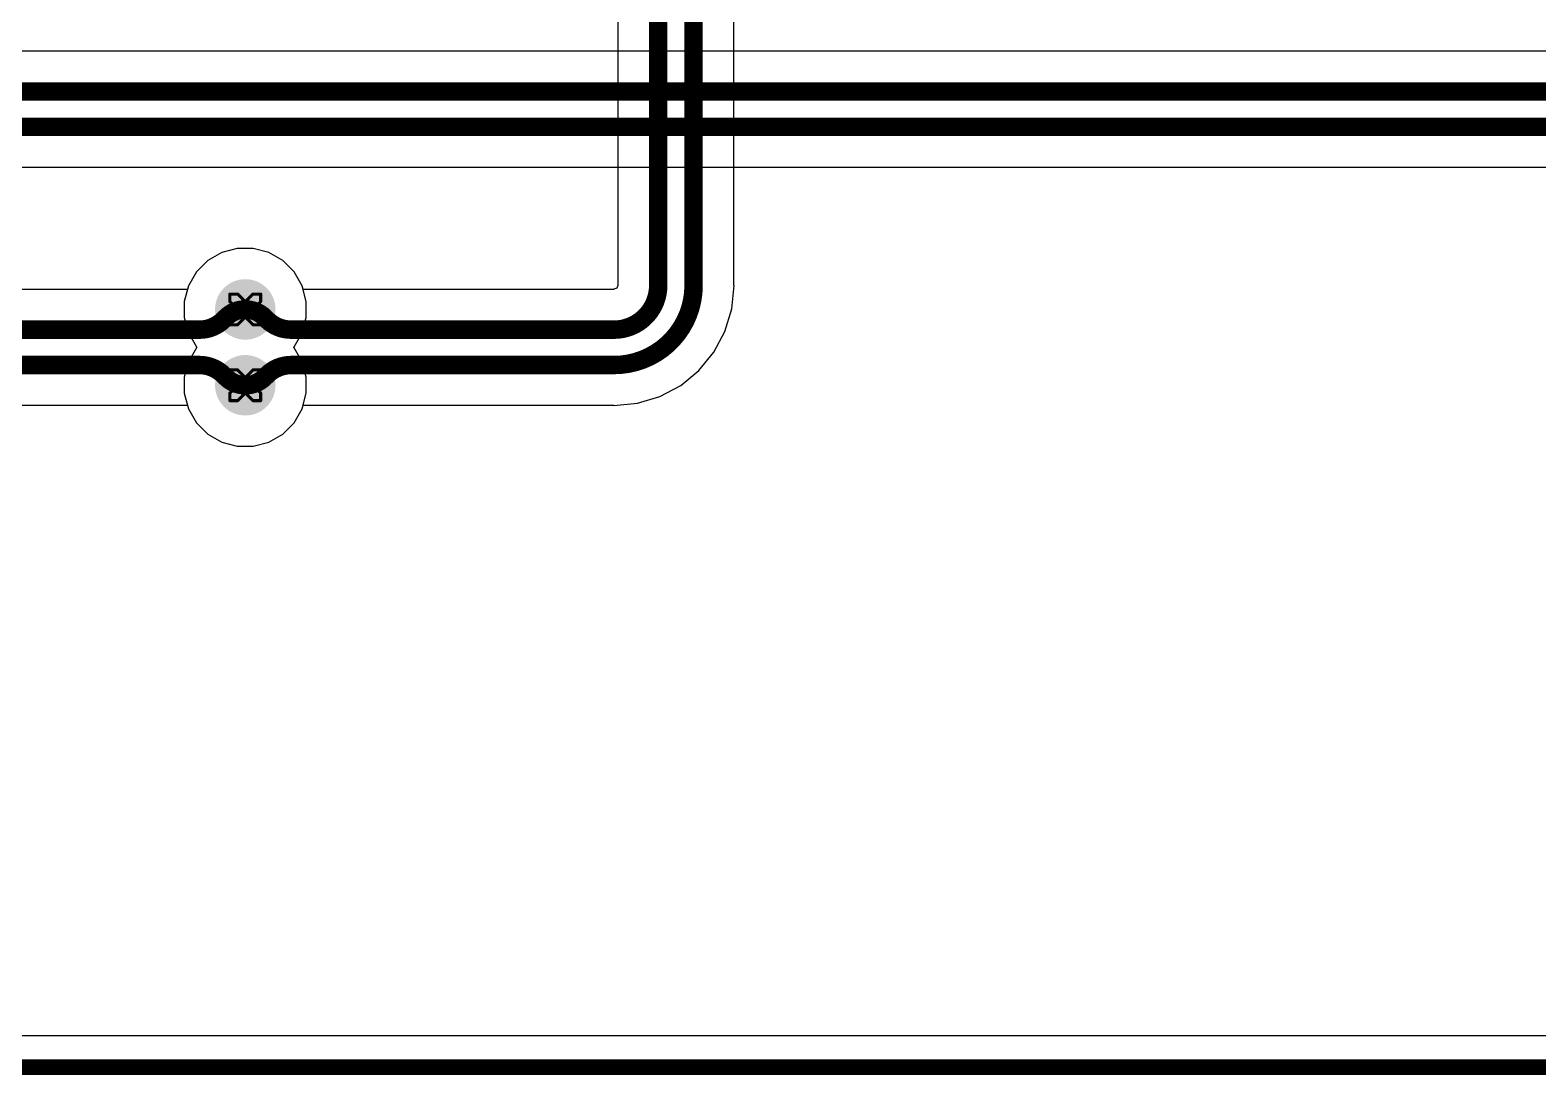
# Model space of a CAD drawing. Header units: inches. Extents: x 0 to 289, y 0 to 168.
# Drawn here: x 68.33 to 93.25, y -0.13 to 17.14 of the extents above; entities that cross this region are included whole.
import ezdxf

# ---------------------------------------------------------------- set-up
doc = ezdxf.new("R2010")
doc.units = ezdxf.units.IN
for name, color, linetype in [('Board Outline', 216, 'Continuous'), ('Bottom Layer', 5, 'Continuous'), ('Dimension', 6, 'Continuous'), ('Drill Drawing', 1, 'Continuous'), ('Top Layer', 1, 'Continuous'), ('Via Holes', 16, 'Continuous')]:
    doc.layers.add(name, color=color, linetype=linetype)

msp = doc.modelspace()

# ---------------------------------------------------------------- hatches: boundary and pattern name
at = {"layer": 'Bottom Layer'}
h = msp.add_hatch(color=5, dxfattribs=at)
edge = h.paths.add_edge_path()
edge.add_arc((71.882, 12.527), 0.5, 0, 360)
h = msp.add_hatch(color=5, dxfattribs=at)
edge = h.paths.add_edge_path()
edge.add_arc((71.882, 11.273), 0.5, 0, 360)
at = {"layer": 'Top Layer'}
h = msp.add_hatch(color=1, dxfattribs=at)
edge = h.paths.add_edge_path()
edge.add_arc((71.882, 12.527), 0.5, 0, 360)
h = msp.add_hatch(color=1, dxfattribs=at)
edge = h.paths.add_edge_path()
edge.add_arc((71.882, 11.273), 0.5, 0, 360)
at = {"layer": 'Via Holes'}
h = msp.add_hatch(color=7, dxfattribs=at)
edge = h.paths.add_edge_path()
edge.add_arc((71.882, 12.527), 0.25, 0, 360)
h = msp.add_hatch(color=7, dxfattribs=at)
edge = h.paths.add_edge_path()
edge.add_arc((71.882, 11.273), 0.25, 0, 360)

# ---------------------------------------------------------------- linework, layer by layer
at = {"layer": 'Board Outline'}
msp.add_lwpolyline([(0, 0, 0.254, 0.254, 0), (145.27, 0, 0.254, 0.254, 0)], format="xyseb", dxfattribs=at)
at = {"layer": 'Bottom Layer'}
for p, q in [((112.675, 16.795), (50.876, 16.795)), ((50.876, 14.879), (121.712, 14.879)), ((71.493, 13.466), (71.263, 13.334)), ((71.749, 13.535), (71.493, 13.466)), ((72.015, 13.535), (71.749, 13.535)), ((72.271, 13.466), (72.015, 13.535)), ((72.501, 13.334), (72.271, 13.466)), ((71.263, 13.334), (71.075, 13.146)), ((72.689, 13.146), (72.501, 13.334)), ((71.075, 13.146), (70.943, 12.916)), ((72.821, 12.916), (72.689, 13.146)), ((70.927, 12.858), (66.915, 12.858)), ((70.943, 12.916), (70.927, 12.858)), ((72.89, 12.66), (72.821, 12.916)), ((72.89, 12.394), (72.89, 12.66)), ((72.821, 12.138), (72.89, 12.394)), ((72.689, 11.908), (72.821, 12.138)), ((72.681, 11.9), (72.689, 11.908)), ((72.689, 11.892), (72.681, 11.9)), ((72.821, 11.662), (72.689, 11.892)), ((72.89, 11.406), (72.821, 11.662)), ((72.89, 11.14), (72.89, 11.406)), ((72.821, 10.884), (72.89, 11.14)), ((48.128, 10.942), (70.927, 10.942)), ((70.927, 10.942), (70.943, 10.884)), ((70.943, 10.884), (71.075, 10.654)), ((72.689, 10.654), (72.821, 10.884)), ((71.075, 10.654), (71.263, 10.466)), ((72.501, 10.466), (72.689, 10.654)), ((71.263, 10.466), (71.493, 10.334)), ((71.493, 10.334), (71.749, 10.265)), ((71.749, 10.265), (72.015, 10.265)), ((72.015, 10.265), (72.271, 10.334)), ((72.271, 10.334), (72.501, 10.466)), ((144.752, 0.518), (0.518, 0.518))]:
    msp.add_line(p, q, dxfattribs=at)
for points in [[(50.876, 16.129, 0.305, 0.305, 0), (112.793, 16.129, 0.305, 0.305, 0)], [(50.876, 15.545, 0.305, 0.305, 0), (121.712, 15.545, 0.305, 0.305, 0)], [(71.526, 12.359, 0.305, 0.305, -0.198827), (71.122, 12.192, 0.305, 0.305, 0)], [(71.526, 12.359, 0.305, 0.305, 0), (71.561, 12.394, 0.305, 0.305, 0)], [(71.526, 12.359, 0.305, 0.305, 0), (71.526, 12.359, 0.305, 0.305, 0)], [(71.526, 12.359, 0.305, 0.305, -0.000082), (71.526, 12.359, 0.305, 0.305, 0)], [(71.561, 12.394, 0.305, 0.305, 0), (71.561, 12.394, 0.305, 0.305, 0)], [(71.561, 12.394, 0.305, 0.305, -0.000142), (71.561, 12.394, 0.305, 0.305, 0)], [(71.561, 12.394, 0.305, 0.305, -0.198763), (71.882, 12.527, 0.305, 0.305, 0)], [(67.564, 12.192, 0.305, 0.305, 0), (71.122, 12.192, 0.305, 0.305, 0)], [(48.128, 11.608, 0.305, 0.305, 0), (71.122, 11.608, 0.305, 0.305, 0)], [(71.122, 11.608, 0.305, 0.305, -0.198827), (71.526, 11.44, 0.305, 0.305, 0)], [(71.526, 11.44, 0.305, 0.305, 0), (71.526, 11.44, 0.305, 0.305, 0)], [(71.526, 11.44, 0.305, 0.305, 0), (71.561, 11.406, 0.305, 0.305, 0)], [(71.526, 11.44, 0.305, 0.305, -0.000082), (71.526, 11.44, 0.305, 0.305, 0)], [(71.561, 11.406, 0.305, 0.305, 0), (71.561, 11.406, 0.305, 0.305, 0)], [(71.561, 11.406, 0.305, 0.305, -0.000142), (71.561, 11.406, 0.305, 0.305, 0)], [(71.882, 11.273, 0.305, 0.305, -0.198763), (71.561, 11.406, 0.305, 0.305, 0)]]:
    msp.add_lwpolyline(points, format="xyseb", dxfattribs=at)
for points in [[(71.45, 12.359, 0.152, 0.152, 1), (71.603, 12.359, 0.152, 0.152, 1)], [(71.45, 12.359, 0.152, 0.152, 1), (71.602, 12.359, 0.152, 0.152, 1)], [(71.45, 12.359, 0.152, 0.152, 1), (71.603, 12.359, 0.152, 0.152, 1)], [(71.45, 12.359, 0.152, 0.152, 1), (71.603, 12.359, 0.152, 0.152, 1)], [(71.45, 12.359, 0.152, 0.152, 1), (71.602, 12.359, 0.152, 0.152, 1)], [(71.45, 12.359, 0.152, 0.152, 1), (71.602, 12.359, 0.152, 0.152, 1)], [(71.485, 12.394, 0.152, 0.152, 1), (71.637, 12.394, 0.152, 0.152, 1)], [(71.485, 12.394, 0.152, 0.152, 1), (71.637, 12.394, 0.152, 0.152, 1)], [(71.485, 12.394, 0.152, 0.152, 1), (71.637, 12.394, 0.152, 0.152, 1)], [(71.485, 12.394, 0.152, 0.152, 1), (71.637, 12.394, 0.152, 0.152, 1)], [(71.485, 12.394, 0.152, 0.152, 1), (71.637, 12.394, 0.152, 0.152, 1)], [(71.485, 12.394, 0.152, 0.152, 1), (71.637, 12.394, 0.152, 0.152, 1)], [(71.806, 12.527, 0.152, 0.152, 1), (71.958, 12.527, 0.152, 0.152, 1)], [(71.046, 12.192, 0.152, 0.152, 1), (71.198, 12.192, 0.152, 0.152, 1)], [(71.046, 12.192, 0.152, 0.152, 1), (71.198, 12.192, 0.152, 0.152, 1)], [(71.046, 11.608, 0.152, 0.152, 1), (71.198, 11.608, 0.152, 0.152, 1)], [(71.046, 11.608, 0.152, 0.152, 1), (71.198, 11.608, 0.152, 0.152, 1)], [(71.45, 11.44, 0.152, 0.152, 1), (71.602, 11.44, 0.152, 0.152, 1)], [(71.45, 11.44, 0.152, 0.152, 1), (71.603, 11.44, 0.152, 0.152, 1)], [(71.45, 11.44, 0.152, 0.152, 1), (71.603, 11.44, 0.152, 0.152, 1)], [(71.45, 11.44, 0.152, 0.152, 1), (71.602, 11.44, 0.152, 0.152, 1)], [(71.45, 11.44, 0.152, 0.152, 1), (71.603, 11.44, 0.152, 0.152, 1)], [(71.45, 11.44, 0.152, 0.152, 1), (71.602, 11.44, 0.152, 0.152, 1)], [(71.485, 11.406, 0.152, 0.152, 1), (71.637, 11.406, 0.152, 0.152, 1)], [(71.485, 11.406, 0.152, 0.152, 1), (71.637, 11.406, 0.152, 0.152, 1)], [(71.485, 11.406, 0.152, 0.152, 1), (71.637, 11.406, 0.152, 0.152, 1)], [(71.485, 11.406, 0.152, 0.152, 1), (71.637, 11.406, 0.152, 0.152, 1)], [(71.485, 11.406, 0.152, 0.152, 1), (71.637, 11.406, 0.152, 0.152, 1)], [(71.485, 11.406, 0.152, 0.152, 1), (71.637, 11.406, 0.152, 0.152, 1)], [(71.806, 11.273, 0.152, 0.152, 1), (71.958, 11.273, 0.152, 0.152, 1)]]:
    msp.add_lwpolyline(points, format="xyseb", close=True, dxfattribs=at)
at = {"layer": 'Dimension'}
msp.add_lwpolyline([(0, 0, 0.0127, 0.0127, 0), (145.27, 0, 0.0127, 0.0127, 0)], format="xyseb", dxfattribs=at)
at = {"layer": 'Drill Drawing'}
for points in [[(71.628, 12.654, 0.0508, 0.0508, 0), (71.628, 12.781, 0.0508, 0.0508, 0)], [(71.628, 12.781, 0.0508, 0.0508, 0), (71.755, 12.781, 0.0508, 0.0508, 0)], [(71.755, 12.781, 0.0508, 0.0508, 0), (71.882, 12.654, 0.0508, 0.0508, 0)], [(71.882, 12.654, 0.0508, 0.0508, 0), (72.009, 12.781, 0.0508, 0.0508, 0)], [(72.009, 12.781, 0.0508, 0.0508, 0), (72.136, 12.781, 0.0508, 0.0508, 0)], [(72.136, 12.654, 0.0508, 0.0508, 0), (72.136, 12.781, 0.0508, 0.0508, 0)], [(71.628, 12.654, 0.0508, 0.0508, 0), (71.755, 12.527, 0.0508, 0.0508, 0)], [(71.628, 12.4, 0.0508, 0.0508, 0), (71.755, 12.527, 0.0508, 0.0508, 0)], [(72.009, 12.527, 0.0508, 0.0508, 0), (72.136, 12.654, 0.0508, 0.0508, 0)], [(72.009, 12.527, 0.0508, 0.0508, 0), (72.136, 12.4, 0.0508, 0.0508, 0)], [(71.628, 12.273, 0.0508, 0.0508, 0), (71.628, 12.4, 0.0508, 0.0508, 0)], [(71.628, 12.273, 0.0508, 0.0508, 0), (71.755, 12.273, 0.0508, 0.0508, 0)], [(71.755, 12.273, 0.0508, 0.0508, 0), (71.882, 12.4, 0.0508, 0.0508, 0)], [(71.882, 12.4, 0.0508, 0.0508, 0), (72.009, 12.273, 0.0508, 0.0508, 0)], [(72.009, 12.273, 0.0508, 0.0508, 0), (72.136, 12.273, 0.0508, 0.0508, 0)], [(72.136, 12.273, 0.0508, 0.0508, 0), (72.136, 12.4, 0.0508, 0.0508, 0)], [(71.628, 11.4, 0.0508, 0.0508, 0), (71.628, 11.527, 0.0508, 0.0508, 0)], [(71.628, 11.527, 0.0508, 0.0508, 0), (71.755, 11.527, 0.0508, 0.0508, 0)], [(71.755, 11.527, 0.0508, 0.0508, 0), (71.882, 11.4, 0.0508, 0.0508, 0)], [(71.882, 11.4, 0.0508, 0.0508, 0), (72.009, 11.527, 0.0508, 0.0508, 0)], [(72.009, 11.527, 0.0508, 0.0508, 0), (72.136, 11.527, 0.0508, 0.0508, 0)], [(72.136, 11.4, 0.0508, 0.0508, 0), (72.136, 11.527, 0.0508, 0.0508, 0)], [(71.628, 11.4, 0.0508, 0.0508, 0), (71.755, 11.273, 0.0508, 0.0508, 0)], [(71.628, 11.146, 0.0508, 0.0508, 0), (71.755, 11.273, 0.0508, 0.0508, 0)], [(72.009, 11.273, 0.0508, 0.0508, 0), (72.136, 11.4, 0.0508, 0.0508, 0)], [(72.009, 11.273, 0.0508, 0.0508, 0), (72.136, 11.146, 0.0508, 0.0508, 0)], [(71.628, 11.019, 0.0508, 0.0508, 0), (71.628, 11.146, 0.0508, 0.0508, 0)], [(71.628, 11.019, 0.0508, 0.0508, 0), (71.755, 11.019, 0.0508, 0.0508, 0)], [(71.755, 11.019, 0.0508, 0.0508, 0), (71.882, 11.146, 0.0508, 0.0508, 0)], [(71.882, 11.146, 0.0508, 0.0508, 0), (72.009, 11.019, 0.0508, 0.0508, 0)], [(72.009, 11.019, 0.0508, 0.0508, 0), (72.136, 11.019, 0.0508, 0.0508, 0)], [(72.136, 11.019, 0.0508, 0.0508, 0), (72.136, 11.146, 0.0508, 0.0508, 0)]]:
    msp.add_lwpolyline(points, format="xyseb", dxfattribs=at)
for points in [[(71.615, 12.781, 0.0254, 0.0254, 1), (71.641, 12.781, 0.0254, 0.0254, 1)], [(71.615, 12.781, 0.0254, 0.0254, 1), (71.641, 12.781, 0.0254, 0.0254, 1)], [(71.742, 12.781, 0.0254, 0.0254, 1), (71.768, 12.781, 0.0254, 0.0254, 1)], [(71.742, 12.781, 0.0254, 0.0254, 1), (71.768, 12.781, 0.0254, 0.0254, 1)], [(71.996, 12.781, 0.0254, 0.0254, 1), (72.022, 12.781, 0.0254, 0.0254, 1)], [(71.996, 12.781, 0.0254, 0.0254, 1), (72.022, 12.781, 0.0254, 0.0254, 1)], [(72.123, 12.781, 0.0254, 0.0254, 1), (72.149, 12.781, 0.0254, 0.0254, 1)], [(72.123, 12.781, 0.0254, 0.0254, 1), (72.149, 12.781, 0.0254, 0.0254, 1)], [(71.615, 12.654, 0.0254, 0.0254, 1), (71.641, 12.654, 0.0254, 0.0254, 1)], [(71.615, 12.654, 0.0254, 0.0254, 1), (71.641, 12.654, 0.0254, 0.0254, 1)], [(71.742, 12.527, 0.0254, 0.0254, 1), (71.768, 12.527, 0.0254, 0.0254, 1)], [(71.742, 12.527, 0.0254, 0.0254, 1), (71.768, 12.527, 0.0254, 0.0254, 1)], [(71.869, 12.654, 0.0254, 0.0254, 1), (71.895, 12.654, 0.0254, 0.0254, 1)], [(71.869, 12.654, 0.0254, 0.0254, 1), (71.895, 12.654, 0.0254, 0.0254, 1)], [(71.996, 12.527, 0.0254, 0.0254, 1), (72.022, 12.527, 0.0254, 0.0254, 1)], [(71.996, 12.527, 0.0254, 0.0254, 1), (72.022, 12.527, 0.0254, 0.0254, 1)], [(72.123, 12.654, 0.0254, 0.0254, 1), (72.149, 12.654, 0.0254, 0.0254, 1)], [(72.123, 12.654, 0.0254, 0.0254, 1), (72.149, 12.654, 0.0254, 0.0254, 1)], [(71.615, 12.4, 0.0254, 0.0254, 1), (71.641, 12.4, 0.0254, 0.0254, 1)], [(71.615, 12.4, 0.0254, 0.0254, 1), (71.641, 12.4, 0.0254, 0.0254, 1)], [(71.615, 12.273, 0.0254, 0.0254, 1), (71.641, 12.273, 0.0254, 0.0254, 1)], [(71.615, 12.273, 0.0254, 0.0254, 1), (71.641, 12.273, 0.0254, 0.0254, 1)], [(71.742, 12.273, 0.0254, 0.0254, 1), (71.768, 12.273, 0.0254, 0.0254, 1)], [(71.742, 12.273, 0.0254, 0.0254, 1), (71.768, 12.273, 0.0254, 0.0254, 1)], [(71.869, 12.4, 0.0254, 0.0254, 1), (71.895, 12.4, 0.0254, 0.0254, 1)], [(71.869, 12.4, 0.0254, 0.0254, 1), (71.895, 12.4, 0.0254, 0.0254, 1)], [(71.996, 12.273, 0.0254, 0.0254, 1), (72.022, 12.273, 0.0254, 0.0254, 1)], [(71.996, 12.273, 0.0254, 0.0254, 1), (72.022, 12.273, 0.0254, 0.0254, 1)], [(72.123, 12.4, 0.0254, 0.0254, 1), (72.149, 12.4, 0.0254, 0.0254, 1)], [(72.123, 12.4, 0.0254, 0.0254, 1), (72.149, 12.4, 0.0254, 0.0254, 1)], [(72.123, 12.273, 0.0254, 0.0254, 1), (72.149, 12.273, 0.0254, 0.0254, 1)], [(72.123, 12.273, 0.0254, 0.0254, 1), (72.149, 12.273, 0.0254, 0.0254, 1)], [(71.615, 11.527, 0.0254, 0.0254, 1), (71.641, 11.527, 0.0254, 0.0254, 1)], [(71.615, 11.527, 0.0254, 0.0254, 1), (71.641, 11.527, 0.0254, 0.0254, 1)], [(71.742, 11.527, 0.0254, 0.0254, 1), (71.768, 11.527, 0.0254, 0.0254, 1)], [(71.742, 11.527, 0.0254, 0.0254, 1), (71.768, 11.527, 0.0254, 0.0254, 1)], [(71.996, 11.527, 0.0254, 0.0254, 1), (72.022, 11.527, 0.0254, 0.0254, 1)], [(71.996, 11.527, 0.0254, 0.0254, 1), (72.022, 11.527, 0.0254, 0.0254, 1)], [(72.123, 11.527, 0.0254, 0.0254, 1), (72.149, 11.527, 0.0254, 0.0254, 1)], [(72.123, 11.527, 0.0254, 0.0254, 1), (72.149, 11.527, 0.0254, 0.0254, 1)], [(71.615, 11.4, 0.0254, 0.0254, 1), (71.641, 11.4, 0.0254, 0.0254, 1)], [(71.615, 11.4, 0.0254, 0.0254, 1), (71.641, 11.4, 0.0254, 0.0254, 1)], [(71.742, 11.273, 0.0254, 0.0254, 1), (71.768, 11.273, 0.0254, 0.0254, 1)], [(71.742, 11.273, 0.0254, 0.0254, 1), (71.768, 11.273, 0.0254, 0.0254, 1)], [(71.869, 11.4, 0.0254, 0.0254, 1), (71.895, 11.4, 0.0254, 0.0254, 1)], [(71.869, 11.4, 0.0254, 0.0254, 1), (71.895, 11.4, 0.0254, 0.0254, 1)], [(71.996, 11.273, 0.0254, 0.0254, 1), (72.022, 11.273, 0.0254, 0.0254, 1)], [(71.996, 11.273, 0.0254, 0.0254, 1), (72.022, 11.273, 0.0254, 0.0254, 1)], [(72.123, 11.4, 0.0254, 0.0254, 1), (72.149, 11.4, 0.0254, 0.0254, 1)], [(72.123, 11.4, 0.0254, 0.0254, 1), (72.149, 11.4, 0.0254, 0.0254, 1)], [(71.615, 11.146, 0.0254, 0.0254, 1), (71.641, 11.146, 0.0254, 0.0254, 1)], [(71.615, 11.146, 0.0254, 0.0254, 1), (71.641, 11.146, 0.0254, 0.0254, 1)], [(71.615, 11.019, 0.0254, 0.0254, 1), (71.641, 11.019, 0.0254, 0.0254, 1)], [(71.615, 11.019, 0.0254, 0.0254, 1), (71.641, 11.019, 0.0254, 0.0254, 1)], [(71.742, 11.019, 0.0254, 0.0254, 1), (71.768, 11.019, 0.0254, 0.0254, 1)], [(71.742, 11.019, 0.0254, 0.0254, 1), (71.768, 11.019, 0.0254, 0.0254, 1)], [(71.869, 11.146, 0.0254, 0.0254, 1), (71.895, 11.146, 0.0254, 0.0254, 1)], [(71.869, 11.146, 0.0254, 0.0254, 1), (71.895, 11.146, 0.0254, 0.0254, 1)], [(71.996, 11.019, 0.0254, 0.0254, 1), (72.022, 11.019, 0.0254, 0.0254, 1)], [(71.996, 11.019, 0.0254, 0.0254, 1), (72.022, 11.019, 0.0254, 0.0254, 1)], [(72.123, 11.146, 0.0254, 0.0254, 1), (72.149, 11.146, 0.0254, 0.0254, 1)], [(72.123, 11.146, 0.0254, 0.0254, 1), (72.149, 11.146, 0.0254, 0.0254, 1)], [(72.123, 11.019, 0.0254, 0.0254, 1), (72.149, 11.019, 0.0254, 0.0254, 1)], [(72.123, 11.019, 0.0254, 0.0254, 1), (72.149, 11.019, 0.0254, 0.0254, 1)]]:
    msp.add_lwpolyline(points, format="xyseb", close=True, dxfattribs=at)
at = {"layer": 'Top Layer'}
for p, q in [((78.043, 17.546), (78.043, 12.923)), ((79.96, 12.923), (79.96, 17.546)), ((71.493, 13.466), (71.263, 13.334)), ((71.749, 13.535), (71.493, 13.466)), ((72.015, 13.535), (71.749, 13.535)), ((72.271, 13.466), (72.015, 13.535)), ((72.501, 13.334), (72.271, 13.466)), ((71.263, 13.334), (71.075, 13.146)), ((72.689, 13.146), (72.501, 13.334)), ((71.075, 13.146), (70.943, 12.916)), ((72.821, 12.916), (72.689, 13.146)), ((70.943, 12.916), (70.874, 12.66)), ((72.837, 12.858), (72.821, 12.916)), ((77.978, 12.858), (72.837, 12.858)), ((78.023, 12.879), (77.978, 12.86)), ((77.978, 12.86), (77.978, 12.858)), ((78.041, 12.923), (78.023, 12.879)), ((78.043, 12.923), (78.041, 12.923)), ((79.925, 12.536), (79.964, 12.923)), ((79.964, 12.923), (79.96, 12.923)), ((70.874, 12.66), (70.874, 12.394)), ((79.812, 12.164), (79.925, 12.536)), ((70.874, 12.394), (70.943, 12.138)), ((70.943, 12.138), (71.075, 11.908)), ((79.629, 11.82), (79.812, 12.164)), ((71.075, 11.892), (70.943, 11.662)), ((71.075, 11.908), (71.083, 11.9)), ((71.083, 11.9), (71.075, 11.892)), ((79.382, 11.519), (79.629, 11.82)), ((70.943, 11.662), (70.874, 11.406)), ((79.081, 11.272), (79.382, 11.519)), ((70.874, 11.406), (70.874, 11.14)), ((78.738, 11.089), (79.081, 11.272)), ((70.874, 11.14), (70.943, 10.884)), ((77.978, 10.938), (78.365, 10.976)), ((78.365, 10.976), (78.738, 11.089)), ((70.943, 10.884), (71.075, 10.654)), ((72.689, 10.654), (72.821, 10.884)), ((72.821, 10.884), (72.837, 10.942)), ((72.837, 10.942), (77.978, 10.942)), ((77.978, 10.942), (77.978, 10.938)), ((71.075, 10.654), (71.263, 10.466)), ((72.501, 10.466), (72.689, 10.654)), ((71.263, 10.466), (71.493, 10.334)), ((71.493, 10.334), (71.749, 10.265)), ((71.749, 10.265), (72.015, 10.265)), ((72.015, 10.265), (72.271, 10.334)), ((72.271, 10.334), (72.501, 10.466)), ((144.752, 0.518), (0.518, 0.518))]:
    msp.add_line(p, q, dxfattribs=at)
for points in [[(78.709, 12.923, 0.305, 0.305, 0), (78.709, 17.741, 0.305, 0.305, 0)], [(79.294, 12.923, 0.305, 0.305, 0), (79.294, 17.741, 0.305, 0.305, 0)], [(78.709, 12.923, 0.305, 0.305, -0.414214), (77.978, 12.192, 0.305, 0.305, 0)], [(79.294, 12.923, 0.305, 0.305, -0.414214), (77.978, 11.608, 0.305, 0.305, 0)], [(71.882, 12.527, 0.305, 0.305, -0.198763), (72.203, 12.394, 0.305, 0.305, 0)], [(72.203, 12.394, 0.305, 0.305, 0), (72.238, 12.359, 0.305, 0.305, 0)], [(72.203, 12.394, 0.305, 0.305, 0), (72.203, 12.394, 0.305, 0.305, 0)], [(72.203, 12.394, 0.305, 0.305, -0.000142), (72.203, 12.394, 0.305, 0.305, 0)], [(72.238, 12.359, 0.305, 0.305, 0), (72.238, 12.359, 0.305, 0.305, 0)], [(72.642, 12.192, 0.305, 0.305, -0.198827), (72.238, 12.359, 0.305, 0.305, 0)], [(72.238, 12.359, 0.305, 0.305, -0.000082), (72.238, 12.359, 0.305, 0.305, 0)], [(72.642, 12.192, 0.305, 0.305, 0), (77.978, 12.192, 0.305, 0.305, 0)], [(72.238, 11.44, 0.305, 0.305, -0.198827), (72.642, 11.608, 0.305, 0.305, 0)], [(72.642, 11.608, 0.305, 0.305, 0), (77.978, 11.608, 0.305, 0.305, 0)], [(72.203, 11.406, 0.305, 0.305, -0.198763), (71.882, 11.273, 0.305, 0.305, 0)], [(72.203, 11.406, 0.305, 0.305, 0), (72.238, 11.44, 0.305, 0.305, 0)], [(72.203, 11.406, 0.305, 0.305, 0), (72.203, 11.406, 0.305, 0.305, 0)], [(72.203, 11.406, 0.305, 0.305, -0.000142), (72.203, 11.406, 0.305, 0.305, 0)], [(72.238, 11.44, 0.305, 0.305, 0), (72.238, 11.44, 0.305, 0.305, 0)], [(72.238, 11.44, 0.305, 0.305, -0.000082), (72.238, 11.44, 0.305, 0.305, 0)]]:
    msp.add_lwpolyline(points, format="xyseb", dxfattribs=at)
for points in [[(78.633, 12.923, 0.152, 0.152, 1), (78.786, 12.923, 0.152, 0.152, 1)], [(78.633, 12.923, 0.152, 0.152, 1), (78.786, 12.923, 0.152, 0.152, 1)], [(79.217, 12.923, 0.152, 0.152, 1), (79.37, 12.923, 0.152, 0.152, 1)], [(79.217, 12.923, 0.152, 0.152, 1), (79.37, 12.923, 0.152, 0.152, 1)], [(71.806, 12.527, 0.152, 0.152, 1), (71.958, 12.527, 0.152, 0.152, 1)], [(72.127, 12.394, 0.152, 0.152, 1), (72.279, 12.394, 0.152, 0.152, 1)], [(72.127, 12.394, 0.152, 0.152, 1), (72.279, 12.394, 0.152, 0.152, 1)], [(72.127, 12.394, 0.152, 0.152, 1), (72.279, 12.394, 0.152, 0.152, 1)], [(72.127, 12.394, 0.152, 0.152, 1), (72.279, 12.394, 0.152, 0.152, 1)], [(72.127, 12.394, 0.152, 0.152, 1), (72.279, 12.394, 0.152, 0.152, 1)], [(72.127, 12.394, 0.152, 0.152, 1), (72.279, 12.394, 0.152, 0.152, 1)], [(72.161, 12.359, 0.152, 0.152, 1), (72.314, 12.359, 0.152, 0.152, 1)], [(72.162, 12.359, 0.152, 0.152, 1), (72.314, 12.359, 0.152, 0.152, 1)], [(72.161, 12.359, 0.152, 0.152, 1), (72.314, 12.359, 0.152, 0.152, 1)], [(72.162, 12.359, 0.152, 0.152, 1), (72.314, 12.359, 0.152, 0.152, 1)], [(72.162, 12.359, 0.152, 0.152, 1), (72.314, 12.359, 0.152, 0.152, 1)], [(72.161, 12.359, 0.152, 0.152, 1), (72.314, 12.359, 0.152, 0.152, 1)], [(72.566, 12.192, 0.152, 0.152, 1), (72.718, 12.192, 0.152, 0.152, 1)], [(72.566, 12.192, 0.152, 0.152, 1), (72.718, 12.192, 0.152, 0.152, 1)], [(77.902, 12.192, 0.152, 0.152, 1), (78.054, 12.192, 0.152, 0.152, 1)], [(77.902, 12.192, 0.152, 0.152, 1), (78.054, 12.192, 0.152, 0.152, 1)], [(72.566, 11.608, 0.152, 0.152, 1), (72.718, 11.608, 0.152, 0.152, 1)], [(72.566, 11.608, 0.152, 0.152, 1), (72.718, 11.608, 0.152, 0.152, 1)], [(77.902, 11.608, 0.152, 0.152, 1), (78.054, 11.608, 0.152, 0.152, 1)], [(77.902, 11.608, 0.152, 0.152, 1), (78.054, 11.608, 0.152, 0.152, 1)], [(72.127, 11.406, 0.152, 0.152, 1), (72.279, 11.406, 0.152, 0.152, 1)], [(72.127, 11.406, 0.152, 0.152, 1), (72.279, 11.406, 0.152, 0.152, 1)], [(72.127, 11.406, 0.152, 0.152, 1), (72.279, 11.406, 0.152, 0.152, 1)], [(72.127, 11.406, 0.152, 0.152, 1), (72.279, 11.406, 0.152, 0.152, 1)], [(72.127, 11.406, 0.152, 0.152, 1), (72.279, 11.406, 0.152, 0.152, 1)], [(72.127, 11.406, 0.152, 0.152, 1), (72.279, 11.406, 0.152, 0.152, 1)], [(72.161, 11.44, 0.152, 0.152, 1), (72.314, 11.44, 0.152, 0.152, 1)], [(72.162, 11.44, 0.152, 0.152, 1), (72.314, 11.44, 0.152, 0.152, 1)], [(72.161, 11.44, 0.152, 0.152, 1), (72.314, 11.44, 0.152, 0.152, 1)], [(72.162, 11.44, 0.152, 0.152, 1), (72.314, 11.44, 0.152, 0.152, 1)], [(72.161, 11.44, 0.152, 0.152, 1), (72.314, 11.44, 0.152, 0.152, 1)], [(72.162, 11.44, 0.152, 0.152, 1), (72.314, 11.44, 0.152, 0.152, 1)], [(71.806, 11.273, 0.152, 0.152, 1), (71.958, 11.273, 0.152, 0.152, 1)]]:
    msp.add_lwpolyline(points, format="xyseb", close=True, dxfattribs=at)

doc.saveas('drawing.dxf')
